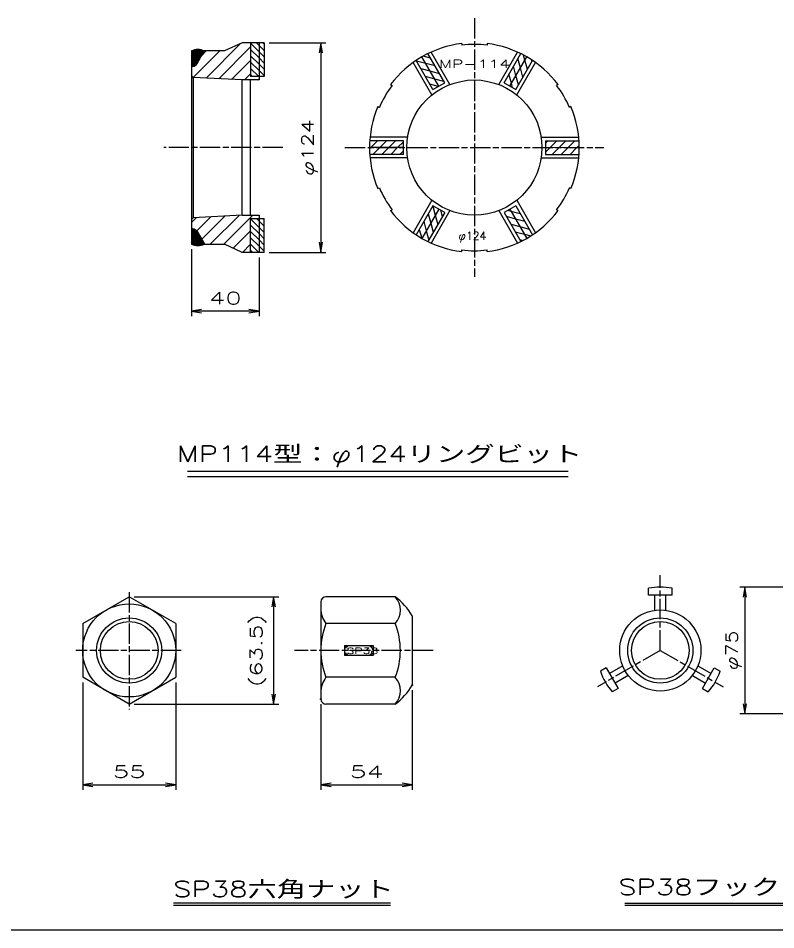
# Model space of a CAD drawing. Units: millimetres at full size, sheet at 1:1. Extents: x -1027 to 755, y 2526 to 3786.
# Drawn here: x -579 to -131, y 2556 to 3095 of the extents above; entities that cross this region are included whole.
import ezdxf
from ezdxf.enums import TextEntityAlignment as Align

# ---------------------------------------------------------------- set-up
doc = ezdxf.new("R2010")
doc.units = ezdxf.units.MM
doc.header["$PDMODE"] = 32
doc.header["$PDSIZE"] = 0.5
doc.linetypes.add('CHAIN', pattern=[18.5, 12, -1.5, 3.5, -1.5])
doc.linetypes.add('CHAIN_DOUBLE_DASH', pattern=[23.5, 12, -1.5, 3.5, -1.5, 3.5, -1.5])
for name, color, linetype, lineweight in [('06寸法注記', 7, 'Continuous', 25), ('1外形線', 7, 'Continuous', 30), ('4中心線', 1, 'CHAIN', 25), ('5想像線', 6, 'CHAIN_DOUBLE_DASH', 25), ('7枠', 7, 'Continuous', 25), ('中心線', 1, 'CHAIN', 25), ('外形線', 7, 'Continuous', 30), ('実線中', 7, 'Continuous', 25), ('寸法線', 7, 'Continuous', 25), ('細い実線', 3, 'Continuous', 25), ('細線', 81, 'Continuous', 25)]:
    doc.layers.add(name, color=color, linetype=linetype, lineweight=lineweight)
doc.layers.add('DEFPOINTS_9', color=7, linetype='Continuous')
doc.styles.add('simplex.shx', font='')
doc.styles.get('simplex.shx').set_extended_font_data('simplex.shx')

# ---------------------------------------------------------------- blocks, each defined once
blk = doc.blocks.new('open_arrow')
at = {"color": 0, "linetype": 'Continuous', "lineweight": -2}
blk.add_lwpolyline([(7.5, 1.25), (0, 0), (7.5, -1.25)], dxfattribs=at)

msp = doc.modelspace()

# ---------------------------------------------------------------- linework, layer by layer
at = {"layer": '06寸法注記', "color": 2}
for p, q in [((-478.684, 2826.979), (-253.538, 2826.979)), ((-478.684, 2823.961), (-253.538, 2823.961)), ((-487.009, 2571.658), (-358.722, 2571.658)), ((-487.009, 2570.304), (-358.722, 2570.304)), ((-220.029, 2571.555), (-63.006, 2571.555)), ((-220.029, 2570.304), (-63.006, 2570.304))]:
    msp.add_line(p, q, dxfattribs=at)
at = {"layer": '06寸法注記'}
for p, q in [((-52.994, 2758.505), (-152.101, 2758.505)), ((-149.101, 2758.505), (-149.101, 2683.505)), ((-510.179, 2752.759), (-424.757, 2752.759)), ((-427.757, 2752.759), (-427.757, 2689.25)), ((-540.679, 2702.128), (-540.679, 2638.491)), ((-485.679, 2702.128), (-485.679, 2638.491)), ((-345.807, 2697.485), (-345.807, 2638.491)), ((-510.179, 2689.25), (-424.757, 2689.25)), ((-399.807, 2689.258), (-399.807, 2638.491)), ((-52.994, 2683.505), (-152.101, 2683.505)), ((-540.679, 2641.491), (-485.679, 2641.491)), ((-399.807, 2641.491), (-345.807, 2641.491))]:
    msp.add_line(p, q, dxfattribs=at)
at = {"layer": '1外形線', "lineweight": 25}
for p, q in [((-206.115, 2753.817), (-206.115, 2757.84)), ((-192.053, 2753.817), (-192.053, 2757.84)), ((-355.807, 2752.758), (-396.807, 2752.758)), ((-192.053, 2753.817), (-206.115, 2753.817)), ((-202.365, 2744.779), (-202.365, 2753.817)), ((-195.803, 2744.779), (-195.803, 2753.817)), ((-399.807, 2749.758), (-399.807, 2692.258)), ((-345.807, 2741.545), (-345.807, 2700.485)), ((-355.807, 2736.883), (-396.807, 2736.883)), ((-385.807, 2724.008), (-368.807, 2724.008)), ((-385.807, 2724.008), (-385.807, 2718.008)), ((-368.807, 2724.008), (-368.807, 2718.008)), ((-368.807, 2718.008), (-385.807, 2718.008)), ((-231.016, 2710.688), (-234.5, 2708.676)), ((-231.016, 2710.688), (-223.985, 2698.509)), ((-221.314, 2711.959), (-229.141, 2707.44)), ((-176.854, 2711.959), (-169.027, 2707.44)), ((-174.183, 2698.509), (-167.152, 2710.688)), ((-167.152, 2710.688), (-163.669, 2708.676)), ((-355.807, 2705.133), (-396.807, 2705.133)), ((-218.033, 2706.276), (-225.86, 2701.757)), ((-180.135, 2706.276), (-172.308, 2701.757)), ((-223.985, 2698.509), (-227.468, 2696.498)), ((-174.183, 2698.509), (-170.7, 2696.498)), ((-355.807, 2689.258), (-396.807, 2689.258))]:
    msp.add_line(p, q, dxfattribs=at)
for radius in [24, 17.045]:
    msp.add_circle((-199.084, 2721.005), radius, dxfattribs=at)
for centre, radius, start, end in [((-199.084, 2721.005), 37.5, 79.19308, 100.80692), ((-396.807, 2749.758), 3, 90, 180), ((-380.129, 2721.001), 40, 30.90331, 52.55242), ((-364.808, 2744.82), 12.001, 318.59157, 41.40842), ((-384.807, 2745.883), 15, 180, 216.8699), ((-356.305, 2721.008), 43.503, 158.59731, 201.4027), ((-396.31, 2721.008), 43.503, 338.5973, 21.40269), ((-199.084, 2721.005), 37.5, 199.19308, 220.80692), ((-199.084, 2721.005), 37.5, 319.19308, 340.80692), ((-384.807, 2696.133), 15, 143.1301, 180), ((-364.808, 2697.195), 12.001, 318.59158, 41.40844), ((-380.145, 2721.001), 40, 307.47779, 329.14341), ((-396.807, 2692.258), 3, 180, 270)]:
    msp.add_arc(centre, radius, start, end, dxfattribs=at)
at = {"layer": '4中心線'}
for p, q in [((-513.179, 2755.461), (-513.179, 2686.146)), ((-482.547, 2721.005), (-544.647, 2721.005)), ((-333.414, 2721.005), (-415.325, 2721.005))]:
    msp.add_line(p, q, dxfattribs=at)
at = {"layer": '5想像線'}
for p, q in [((-384.807, 2722.308), (-384.807, 2723.308)), ((-384.807, 2723.308), (-383.807, 2723.308)), ((-370.807, 2723.308), (-369.807, 2723.308)), ((-369.807, 2723.308), (-369.807, 2722.308)), ((-384.807, 2718.708), (-384.807, 2719.708)), ((-383.807, 2718.708), (-384.807, 2718.708)), ((-369.807, 2718.708), (-370.807, 2718.708)), ((-369.807, 2719.708), (-369.807, 2718.708))]:
    msp.add_line(p, q, dxfattribs=at)
at = {"layer": '7枠'}
msp.add_line((-951.809, 2555.803), (725.191, 2555.803), dxfattribs=at)
at = {"layer": 'DEFPOINTS_9'}
for p in [(-345.807, 2700.485), (-399.807, 2692.258)]:
    msp.add_point(p, dxfattribs=at)
at = {"layer": '中心線'}
for p, q in [((-309.058, 3094.987), (-309.058, 2941.952)), ((-422.323, 3018.482), (-492.705, 3018.482)), ((-385.575, 3018.469), (-232.54, 3018.469)), ((-199.084, 2721.005), (-199.084, 2765.522)), ((-199.084, 2721.005), (-236.209, 2699.571)), ((-199.084, 2721.005), (-161.96, 2699.571))]:
    msp.add_line(p, q, dxfattribs=at)
at = {"layer": '外形線', "lineweight": 25}
for p, q in [((-316.558, 3080.014), (-316.558, 3079.006)), ((-301.558, 3080.014), (-301.558, 3079.006)), ((-326.593, 3056.842), (-336.529, 3074.051)), ((-291.522, 3056.842), (-281.586, 3074.051)), ((-333.522, 3052.842), (-343.457, 3070.051)), ((-330.058, 3054.842), (-340.058, 3072.163)), ((-288.058, 3054.842), (-278.058, 3072.163)), ((-284.593, 3052.842), (-274.658, 3070.051)), ((-358.607, 3055.737), (-357.734, 3055.233)), ((-333.522, 3052.842), (-326.593, 3056.842)), ((-291.522, 3056.842), (-284.593, 3052.842)), ((-259.508, 3055.737), (-260.381, 3055.233)), ((-366.107, 3042.746), (-365.234, 3042.243)), ((-252.008, 3042.746), (-252.881, 3042.243)), ((-351.058, 3022.469), (-370.928, 3022.469)), ((-351.058, 3014.469), (-351.058, 3022.469)), ((-267.058, 3022.469), (-267.058, 3014.469)), ((-267.058, 3022.469), (-247.187, 3022.469)), ((-351.058, 3018.469), (-371.058, 3018.469)), ((-351.058, 3014.469), (-370.928, 3014.469)), ((-267.058, 3014.469), (-247.187, 3014.469)), ((-366.107, 2994.192), (-365.234, 2994.696)), ((-252.008, 2994.192), (-252.881, 2994.696)), ((-358.607, 2981.202), (-357.734, 2981.706)), ((-333.522, 2984.096), (-343.457, 2966.888)), ((-330.058, 2982.096), (-340.058, 2964.776)), ((-326.593, 2980.096), (-333.522, 2984.096)), ((-284.593, 2984.096), (-291.522, 2980.096)), ((-288.058, 2982.096), (-278.058, 2964.776)), ((-284.593, 2984.096), (-274.658, 2966.888)), ((-259.508, 2981.202), (-260.381, 2981.706)), ((-326.593, 2980.096), (-336.529, 2962.888)), ((-291.522, 2980.096), (-281.586, 2962.888)), ((-316.558, 2956.925), (-316.558, 2957.932)), ((-301.558, 2956.925), (-301.558, 2957.932)), ((-540.679, 2736.882), (-513.179, 2752.759)), ((-485.679, 2736.882), (-513.179, 2752.759)), ((-540.679, 2736.882), (-540.679, 2705.128)), ((-485.679, 2736.882), (-485.679, 2705.128)), ((-513.179, 2689.25), (-540.679, 2705.128)), ((-513.179, 2689.25), (-485.679, 2705.128))]:
    msp.add_line(p, q, dxfattribs=at)
at = {"layer": '外形線', "lineweight": 20}
msp.add_line((-267.058, 3018.469), (-247.058, 3018.469), dxfattribs=at)
at = {"layer": '外形線', "lineweight": 25}
for radius in [27.5, 17.045]:
    msp.add_circle((-513.179, 2721.005), radius, dxfattribs=at)
for radius, start, end in [(62, 96.94796, 143.05204), (61, 82.93757, 97.06243), (62, 36.94796, 83.05204), (61, 142.93757, 157.06243), (61, 22.93757, 37.06243), (62, 156.94796, 203.05204), (62, 336.94796, 23.05204), (61, 202.93757, 217.06243), (61, 322.93757, 337.06243), (62, 216.94796, 263.05204), (62, 276.94796, 323.05204), (61, 262.93757, 277.06243)]:
    msp.add_arc((-309.058, 3018.469), radius, start, end, dxfattribs=at)
at = {"layer": '実線中'}
for p, q in [((-446.361, 3080.469), (-456.761, 3075.619)), ((-433.361, 3080.469), (-446.361, 3080.469)), ((-441.361, 3080.469), (-441.361, 3060.469)), ((-436.361, 3080.469), (-436.361, 3058.469)), ((-433.361, 3080.469), (-433.361, 3060.469)), ((-476.361, 3075.619), (-476.361, 3061.139)), ((-472.995, 3068.119), (-468.786, 3075.619)), ((-456.761, 3075.619), (-468.786, 3075.619)), ((-323.494, 3055.773), (-334.579, 3074.973)), ((-294.621, 3055.773), (-283.537, 3074.973)), ((-334.146, 3049.623), (-345.231, 3068.823)), ((-283.969, 3049.623), (-272.884, 3068.823)), ((-475.861, 3066.619), (-475.593, 3066.619)), ((-476.361, 3061.068), (-476.361, 2961.319)), ((-475.362, 3060.015), (-476.361, 3061.068)), ((-446.361, 3058.469), (-475.362, 3060.015)), ((-475.362, 3060.015), (-475.362, 2976.949)), ((-436.361, 3058.469), (-446.361, 3058.469)), ((-446.361, 2978.469), (-446.361, 3058.469)), ((-433.361, 3060.469), (-441.361, 3060.469)), ((-441.361, 2978.469), (-441.361, 3058.203)), ((-348.582, 3024.619), (-370.752, 3024.619)), ((-269.533, 3024.619), (-247.363, 3024.619)), ((-348.582, 3012.319), (-370.752, 3012.319)), ((-269.533, 3012.319), (-247.363, 3012.319)), ((-334.146, 2987.315), (-345.231, 2968.116)), ((-283.969, 2987.315), (-272.884, 2968.116)), ((-475.362, 2976.949), (-476.361, 2975.897)), ((-446.361, 2978.469), (-475.362, 2976.949)), ((-446.361, 2978.469), (-436.361, 2978.469)), ((-441.361, 2956.469), (-441.361, 2976.469)), ((-441.361, 2976.469), (-433.361, 2976.469)), ((-436.361, 2978.469), (-436.361, 2956.469)), ((-433.361, 2956.469), (-433.361, 2976.469)), ((-323.494, 2981.165), (-334.579, 2961.966)), ((-294.621, 2981.165), (-283.537, 2961.966)), ((-472.995, 2968.819), (-468.664, 2961.319)), ((-469.164, 2961.319), (-456.761, 2961.319)), ((-446.361, 2956.469), (-456.761, 2961.319)), ((-433.361, 2956.469), (-446.361, 2956.469))]:
    msp.add_line(p, q, dxfattribs=at)
msp.add_circle((-309.058, 3018.469), 40, dxfattribs=at)
for centre, radius, start, end in [((-472.573, 3067.697), 8.781, 64.44769, 115.55231), ((-475.593, 3069.619), 3, 270, 330), ((-475.593, 2967.319), 3, 30, 90), ((-472.512, 2969.513), 9.052, 244.84353, 295.15647)]:
    msp.add_arc(centre, radius, start, end, dxfattribs=at)
at = {"layer": '寸法線'}
for p, q in [((-430.361, 3080.469), (-396.824, 3080.469)), ((-399.824, 3080.469), (-399.824, 2956.469)), ((-476.361, 2958.319), (-476.361, 2918.661)), ((-430.361, 2956.469), (-396.824, 2956.469)), ((-436.361, 2953.469), (-436.361, 2918.661)), ((-436.361, 2921.661), (-476.361, 2921.661))]:
    msp.add_line(p, q, dxfattribs=at)
at = {"layer": '細い実線'}
for centre in [(-513.179, 2721.005), (-199.084, 2721.005)]:
    msp.add_circle(centre, 19.245, dxfattribs=at)
at = {"layer": '細線'}
for p, q in [((-467.72, 3059.607), (-447.293, 3080.034)), ((-436.361, 3075.19), (-441.361, 3080.19)), ((-436.361, 3078.902), (-437.928, 3080.469)), ((-436.361, 3080.14), (-436.69, 3080.469)), ((-433.361, 3075.902), (-436.361, 3078.902)), ((-433.361, 3079.615), (-434.215, 3080.469)), ((-471.589, 3070.624), (-476.361, 3075.395)), ((-471.716, 3070.397), (-476.361, 3075.042)), ((-471.843, 3070.171), (-476.361, 3074.688)), ((-471.97, 3069.944), (-476.361, 3074.335)), ((-472.097, 3069.718), (-476.361, 3073.981)), ((-472.225, 3069.491), (-476.361, 3073.627)), ((-471.462, 3070.85), (-476.273, 3075.661)), ((-471.335, 3071.077), (-476.028, 3075.77)), ((-471.208, 3071.303), (-475.777, 3075.873)), ((-471.081, 3071.53), (-475.52, 3075.969)), ((-475.273, 3060.01), (-459.663, 3075.619)), ((-470.954, 3071.756), (-475.256, 3076.058)), ((-470.827, 3071.983), (-474.985, 3076.141)), ((-470.699, 3072.209), (-474.706, 3076.215)), ((-470.572, 3072.435), (-474.419, 3076.282)), ((-470.445, 3072.662), (-474.124, 3076.34)), ((-470.318, 3072.888), (-473.819, 3076.389)), ((-470.191, 3073.115), (-473.505, 3076.429)), ((-470.064, 3073.341), (-473.18, 3076.457)), ((-469.937, 3073.568), (-472.843, 3076.474)), ((-469.81, 3073.794), (-472.493, 3076.478)), ((-469.683, 3074.021), (-472.129, 3076.467)), ((-469.556, 3074.247), (-471.748, 3076.439)), ((-469.429, 3074.474), (-471.347, 3076.392)), ((-469.302, 3074.7), (-470.923, 3076.322)), ((-469.174, 3074.927), (-470.47, 3076.223)), ((-470.279, 3072.959), (-467.618, 3075.619)), ((-469.047, 3075.153), (-469.981, 3076.087)), ((-468.92, 3075.38), (-469.441, 3075.901)), ((-468.793, 3075.606), (-468.825, 3075.638)), ((-460.168, 3059.205), (-441.361, 3078.012)), ((-436.361, 3071.478), (-441.361, 3076.478)), ((-433.361, 3072.19), (-436.361, 3075.19)), ((-472.352, 3069.265), (-476.361, 3073.274)), ((-472.479, 3069.038), (-476.361, 3072.92)), ((-472.606, 3068.812), (-476.361, 3072.567)), ((-472.733, 3068.586), (-476.361, 3072.213)), ((-472.86, 3068.359), (-476.361, 3071.86)), ((-472.987, 3068.133), (-476.361, 3071.506)), ((-473.123, 3067.915), (-476.361, 3071.153)), ((-473.275, 3067.714), (-476.361, 3070.799)), ((-473.442, 3067.527), (-476.361, 3070.445)), ((-473.624, 3067.355), (-476.361, 3070.092)), ((-473.821, 3067.199), (-476.361, 3069.738)), ((-474.033, 3067.057), (-476.361, 3069.385)), ((-474.261, 3066.931), (-476.361, 3069.031)), ((-474.506, 3066.823), (-476.361, 3068.678)), ((-474.771, 3066.734), (-476.361, 3068.324)), ((-475.057, 3066.667), (-476.361, 3067.971)), ((-452.615, 3058.803), (-441.361, 3070.057)), ((-436.361, 3067.765), (-441.361, 3072.765)), ((-436.361, 3064.053), (-441.361, 3069.053)), ((-433.361, 3068.478), (-436.361, 3071.478)), ((-337.782, 3068.222), (-343.246, 3069.686)), ((-334.97, 3071.35), (-339.4, 3072.537)), ((-332.318, 3066.757), (-337.782, 3068.222)), ((-281.806, 3065.67), (-283.27, 3071.134)), ((-279.154, 3070.263), (-279.944, 3073.209)), ((-277.69, 3064.799), (-279.154, 3070.263)), ((-275.039, 3069.392), (-275.335, 3070.496)), ((-475.371, 3066.628), (-476.361, 3067.617)), ((-475.716, 3066.619), (-476.361, 3067.263)), ((-476.07, 3066.619), (-476.361, 3066.91)), ((-436.489, 3060.469), (-441.361, 3065.341)), ((-433.361, 3064.765), (-436.361, 3067.765)), ((-433.361, 3061.053), (-436.361, 3064.053)), ((-335.13, 3063.629), (-340.595, 3065.093)), ((-329.666, 3062.165), (-335.13, 3063.629)), ((-284.458, 3061.077), (-285.922, 3066.542)), ((-280.342, 3060.206), (-281.806, 3065.67)), ((-444.994, 3058.469), (-441.361, 3062.102)), ((-440.201, 3060.469), (-441.361, 3061.628)), ((-437.039, 3058.469), (-436.361, 3059.147)), ((-332.479, 3059.036), (-337.943, 3060.5)), ((-327.015, 3057.572), (-332.479, 3059.036)), ((-291.008, 3056.546), (-291.225, 3057.356)), ((-287.109, 3056.485), (-288.574, 3061.949)), ((-282.994, 3055.613), (-284.458, 3061.077)), ((-330.457, 3054.612), (-335.291, 3055.907)), ((-286.415, 3053.894), (-287.109, 3056.485)), ((-366.34, 3022.469), (-370.34, 3018.469)), ((-361.037, 3022.469), (-365.037, 3018.469)), ((-355.733, 3022.469), (-359.733, 3018.469)), ((-351.058, 3021.842), (-354.43, 3018.469)), ((-267.058, 3020.989), (-265.577, 3022.469)), ((-264.274, 3018.469), (-260.274, 3022.469)), ((-258.971, 3018.469), (-254.971, 3022.469)), ((-253.667, 3018.469), (-249.667, 3022.469)), ((-248.364, 3018.469), (-247.071, 3019.762)), ((-370.34, 3018.469), (-371.053, 3017.756)), ((-365.037, 3018.469), (-369.037, 3014.469)), ((-359.733, 3018.469), (-363.733, 3014.469)), ((-354.43, 3018.469), (-358.43, 3014.469)), ((-351.058, 3016.538), (-353.127, 3014.469)), ((-267.058, 3015.686), (-264.274, 3018.469)), ((-262.971, 3014.469), (-258.971, 3018.469)), ((-257.667, 3014.469), (-253.667, 3018.469)), ((-252.364, 3014.469), (-248.364, 3018.469)), ((-333.652, 2983.871), (-332.188, 2978.407)), ((-284.603, 2984.091), (-284.588, 2984.087)), ((-476.361, 2974.069), (-473.376, 2977.053)), ((-473.264, 2969.211), (-464.982, 2977.493)), ((-470.325, 2964.195), (-456.587, 2977.933)), ((-465.246, 2961.319), (-448.192, 2978.373)), ((-457.291, 2961.319), (-440.141, 2978.469)), ((-436.361, 2974.982), (-437.872, 2976.493)), ((-436.837, 2976.469), (-436.361, 2976.946)), ((-433.361, 2975.694), (-434.16, 2976.493)), ((-336.303, 2979.278), (-334.839, 2973.814)), ((-332.188, 2978.407), (-330.723, 2972.943)), ((-329.154, 2981.575), (-328.072, 2977.536)), ((-290.213, 2977.83), (-284.749, 2976.366)), ((-289.195, 2981.439), (-287.401, 2980.958)), ((-287.401, 2980.958), (-281.937, 2979.494)), ((-284.749, 2976.366), (-279.285, 2974.902)), ((-436.361, 2971.269), (-441.361, 2976.269)), ((-436.361, 2967.557), (-441.361, 2972.557)), ((-433.361, 2971.982), (-436.361, 2974.982)), ((-433.361, 2968.269), (-436.361, 2971.269)), ((-338.955, 2974.686), (-337.491, 2969.222)), ((-334.839, 2973.814), (-333.375, 2968.35)), ((-287.561, 2973.237), (-282.097, 2971.773)), ((-282.097, 2971.773), (-276.633, 2970.309)), ((-470.059, 2963.735), (-476.361, 2970.036)), ((-469.576, 2962.898), (-476.361, 2969.683)), ((-469.093, 2962.062), (-476.361, 2969.329)), ((-468.692, 2961.307), (-476.361, 2968.976)), ((-468.936, 2961.197), (-476.361, 2968.622)), ((-469.186, 2961.094), (-476.361, 2968.269)), ((-469.443, 2960.997), (-476.361, 2967.915)), ((-469.706, 2960.907), (-476.361, 2967.561)), ((-469.976, 2960.823), (-476.361, 2967.208)), ((-470.253, 2960.747), (-476.361, 2966.854)), ((-470.538, 2960.679), (-476.361, 2966.501)), ((-470.831, 2960.618), (-476.361, 2966.147)), ((-471.133, 2960.566), (-476.361, 2965.794)), ((-470.542, 2964.571), (-476.29, 2970.319)), ((-471.025, 2965.408), (-475.936, 2970.319)), ((-471.508, 2966.244), (-475.583, 2970.319)), ((-471.991, 2967.081), (-475.204, 2970.294)), ((-472.474, 2967.917), (-474.757, 2970.201)), ((-472.957, 2968.754), (-474.156, 2969.953)), ((-451.697, 2958.958), (-441.361, 2969.295)), ((-436.361, 2963.845), (-441.361, 2968.845)), ((-433.361, 2964.557), (-436.361, 2967.557)), ((-341.607, 2970.093), (-340.205, 2964.861)), ((-337.491, 2969.222), (-336.027, 2963.757)), ((-284.91, 2968.644), (-279.446, 2967.18)), ((-279.446, 2967.18), (-275.735, 2966.186)), ((-471.444, 2960.524), (-476.361, 2965.44)), ((-471.766, 2960.492), (-476.361, 2965.087)), ((-472.098, 2960.47), (-476.361, 2964.733)), ((-472.442, 2960.461), (-476.361, 2964.379)), ((-472.8, 2960.465), (-476.361, 2964.026)), ((-473.173, 2960.485), (-476.361, 2963.672)), ((-473.564, 2960.522), (-476.361, 2963.319)), ((-473.975, 2960.58), (-476.361, 2962.965)), ((-474.411, 2960.662), (-476.361, 2962.612)), ((-474.878, 2960.775), (-476.361, 2962.258)), ((-475.384, 2960.928), (-476.361, 2961.905)), ((-475.947, 2961.138), (-476.361, 2961.551)), ((-446.231, 2956.469), (-441.361, 2961.34)), ((-436.361, 2960.132), (-441.361, 2965.132)), ((-436.434, 2956.493), (-441.361, 2961.42)), ((-433.361, 2960.845), (-436.361, 2963.845)), ((-433.361, 2957.132), (-436.361, 2960.132)), ((-282.258, 2964.051), (-280.319, 2963.532)), ((-440.146, 2956.493), (-441.361, 2957.708))]:
    msp.add_line(p, q, dxfattribs=at)

# ---------------------------------------------------------------- block references
at = {"layer": '06寸法注記', "xscale": 0.8, "yscale": 0.8}
for p, rotation in [((-149.101, 2758.505), 270), ((-427.757, 2752.759), 270), ((-427.757, 2689.25), 90), ((-149.101, 2683.505), 90), ((-485.679, 2641.491), 180), ((-345.807, 2641.491), 180)]:
    msp.add_blockref('open_arrow', p, dxfattribs=dict(at, rotation=rotation))
for p in [(-540.679, 2641.491), (-399.807, 2641.491)]:
    msp.add_blockref('open_arrow', p, dxfattribs=at)
at = {"layer": '寸法線', "xscale": 0.8, "yscale": 0.8}
for p, rotation in [((-399.824, 3080.469), 270), ((-399.824, 2956.469), 90), ((-436.361, 2921.661), 180)]:
    msp.add_blockref('open_arrow', p, dxfattribs=dict(at, rotation=rotation))
msp.add_blockref('open_arrow', (-476.361, 2921.661), dxfattribs=at)

# ---------------------------------------------------------------- texts
at = {"layer": '06寸法注記', "style": 'simplex.shx'}
for s, height, width, p in [('MP114型：φ124リングビット', 9.384, 1.35, (-365.197, 2837.291)), ('55', 7.038, 1.6, (-513.179, 2649.291)), ('54', 7.038, 1.65, (-372.807, 2649.291)), ('SP38六角ナット', 9.384, 1.35, (-421.966, 2579.932)), ('SP38フックスペーサ', 9.384, 1.35, (-141.476, 2581.128))]:
    msp.add_text(s, height=height, dxfattribs=dict(at, width=width)).set_placement(p, align=Align.MIDDLE_CENTER)
for s, width, p in [('(63.5)', 1.45, (-438.072, 2721.005)), ('φ75', 1.25, (-156.901, 2721.005))]:
    msp.add_text(s, height=7.038, rotation=90, dxfattribs=dict(at, width=width)).set_placement(p, align=Align.MIDDLE_CENTER)
at = {"layer": '1外形線', "style": 'simplex.shx', "width": 1.6}
msp.add_text('SP38', height=3.372, dxfattribs=at).set_placement((-384.605, 2718.105), align=Align.BOTTOM_LEFT)
at = {"layer": '寸法線', "style": 'simplex.shx', "width": 1.6}
for s, height, p in [('MP-114', 4.692, (-308.969, 3067.98)), ('40', 7.038, (-456.361, 2929.461))]:
    msp.add_text(s, height=height, dxfattribs=at).set_placement(p, align=Align.MIDDLE_CENTER)
at = {"layer": '寸法線', "style": 'simplex.shx', "width": 1.35}
msp.add_text('φ124', height=7.038, rotation=90, dxfattribs=at).set_placement((-407.624, 3018.469), align=Align.MIDDLE_CENTER)
at = {"layer": '寸法線', "style": 'simplex.shx'}
msp.add_text('φ124', height=4.692, dxfattribs=at).set_placement((-310.195, 2966.309), align=Align.MIDDLE_CENTER)

doc.saveas('drawing.dxf')
